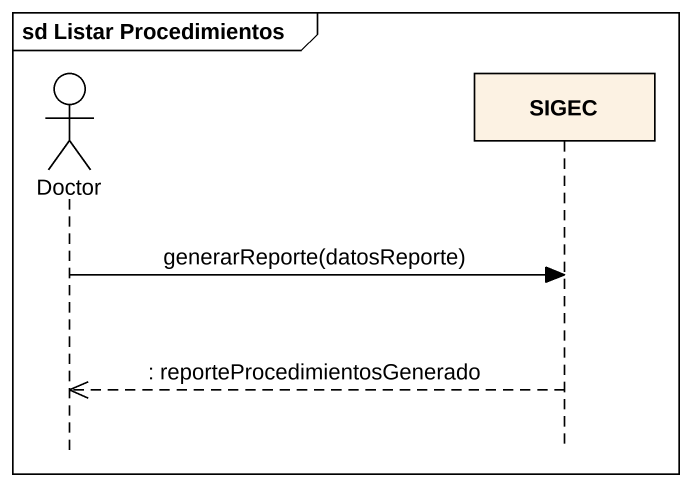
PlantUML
@startuml
mainframe sd Listar Procedimientos
hide footbox
actor Doctor
participant SIGEC

Doctor -> SIGEC : generarReporte(datosReporte)
SIGEC -->> Doctor : : reporteProcedimientosGenerado
@enduml
